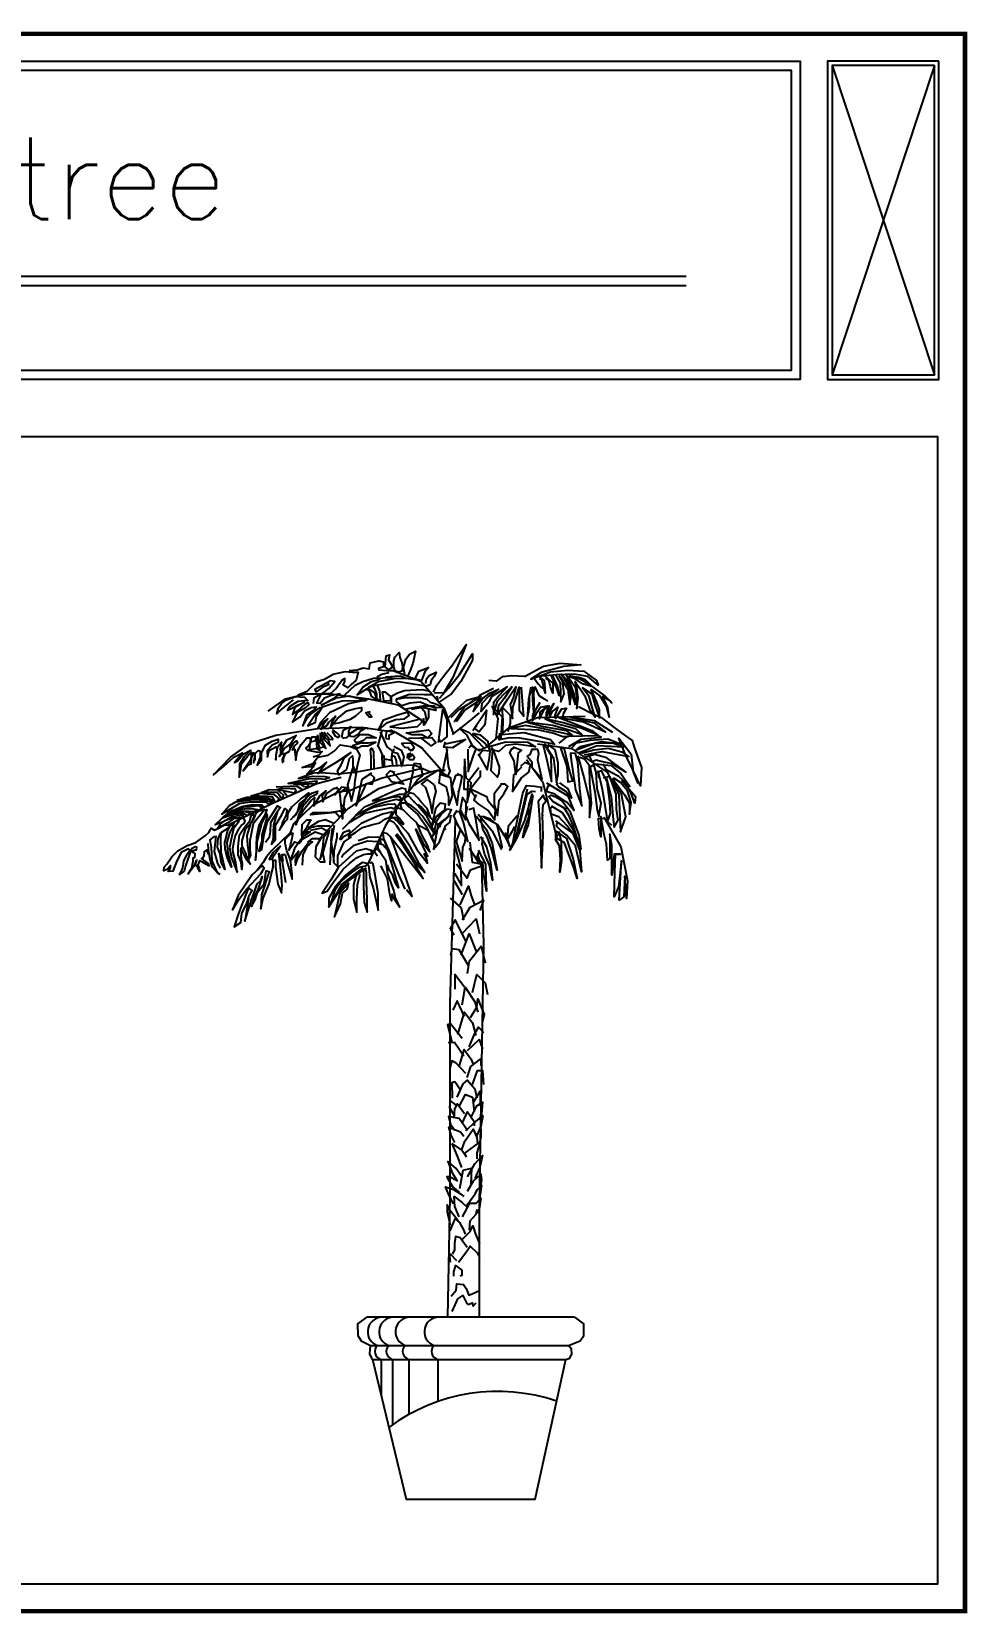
# Model space of a CAD drawing. Header units: millimetres. Extents: x 188815 to 199140, y 2643 to 11370.
# Drawn here: x 193977 to 199140, y 2643 to 11370 of the extents above; entities that cross this region are included whole.
import ezdxf

# ---------------------------------------------------------------- set-up
doc = ezdxf.new("R2010")
doc.units = ezdxf.units.MM
for name, color, linetype in [('01', 125, 'Continuous'), ('3', 3, 'Continuous'), ('4', 4, 'Continuous'), ('7', 7, 'Continuous'), ('BH', 3, 'Continuous'), ('家具１', 1, 'Continuous')]:
    doc.layers.add(name, color=color, linetype=linetype)
doc.styles.add('SIMPLEX', font='SIMPLEX.SHX')

# ---------------------------------------------------------------- blocks, each defined once
blk = doc.blocks.new('A$C45DD2B57')
at = {"color": 3}
for p, q in [((20287, 24422), (19157, 21009)), ((19157, 24422), (20287, 21009))]:
    blk.add_line(p, q, dxfattribs=at)
at = {"layer": '家具１', "color": 4}
for p, q in [((17548, 22096), (2992, 22096)), ((17548, 21990), (2992, 21990))]:
    blk.add_line(p, q, dxfattribs=at)
at = {"layer": '家具１', "color": 3, "const_width": 50}
blk.add_lwpolyline([(25, 7367), (20625, 7367), (20625, 24772), (25, 24772)], close=True, dxfattribs=at)
at = {"layer": '家具１', "color": 2}
for points in [[(1846, 24472), (18804, 24472), (18804, 20959), (1846, 20959)], [(20337, 24472), (19107, 24472), (19107, 20959), (20337, 20959)], [(325, 7667), (20325, 7667), (20325, 20325), (325, 20325)]]:
    blk.add_lwpolyline(points, close=True, dxfattribs=at)
at = {"layer": '家具１', "color": 6}
for points in [[(1946, 24372), (18704, 24372), (18704, 21059), (1946, 21059)], [(20287, 24422), (19157, 24422), (19157, 21009), (20287, 21009)]]:
    blk.add_lwpolyline(points, close=True, dxfattribs=at)
blk = doc.blocks.new('A$C3FB6370E')
at = {"layer": '3'}
for p, q in [((151.9, 112.9), (297.8, 112.9)), ((153.6, 102.6), (296.1, 102.6))]:
    blk.add_line(p, q, dxfattribs=at)
for points in [[(198.4, 593.6), (200.8, 598.8), (206.8, 606.7), (212, 613.1), (222.4, 628.7), (217.6, 616.3), (212.4, 604), (206, 593.2), (198.8, 592.8)], [(136.3, 609.6), (142.3, 610), (146.7, 611.5), (151.1, 610.8), (151.9, 615.1), (158.3, 616.7), (161.5, 615.9), (161.5, 612.3), (157.9, 611.1), (158.3, 610), (163.9, 609.6), (169.5, 609.6)], [(166, 609.5), (162.8, 612.3), (163.6, 620.3), (166, 621.1), (165.2, 617.5), (167.2, 614.3), (168, 611.9), (164.8, 609.9)], [(170.4, 608.3), (169.2, 612.3), (169.2, 616.7), (170, 619.5), (173.2, 622.7), (173.6, 619.1), (175.2, 615.1), (175.6, 612.3), (175.2, 609.1), (172.8, 608.3), (170.4, 609.1)], [(177.2, 606.7), (176.4, 611.9), (178, 617.9), (180.8, 621.5), (185.2, 623.9), (184, 617.9), (183.2, 614.7), (181.2, 609.5), (179.2, 605.1)], [(202.8, 589.2), (209.6, 596.8), (217.6, 606.7), (227.2, 621.9), (227.2, 617.1), (218.4, 601.6), (211.6, 592.4), (202, 586), (201.2, 590.8)], [(98.7, 591.6), (105.5, 594.4), (112.7, 601.6), (118.3, 603.2), (124.7, 606.8), (133.5, 608.8), (138.7, 608.4), (143.1, 608.4), (141.5, 602.4), (137.9, 599.2), (135.5, 596.8), (131.9, 598.8), (133.1, 601.6), (133.1, 603.6), (131.1, 602.4), (126.7, 596.4), (122.3, 592.4), (116.3, 592.4), (121.5, 596.4), (125.9, 601.6), (122.7, 602), (115.9, 598.4), (111.1, 595.6), (111.9, 594), (113.9, 594.8), (118.3, 598), (121.5, 599.2), (120.7, 601.6)], [(156.7, 604.8), (160.3, 606.8), (165.9, 608)], [(163.1, 604.8), (173.9, 605.6), (178.3, 604)], [(184.8, 603.5), (187.6, 609.1), (194.8, 611.9), (192, 608.7), (190.4, 604.3), (189.6, 602.3), (183.6, 603.5)], [(192.8, 599.9), (193.2, 603.5), (195.2, 605.9), (200.4, 608.3), (199.2, 605.5), (196.8, 602.3), (196, 599.1), (192, 597.5)], [(265.4, 605.2), (256, 605.6), (248.8, 604.8), (244.6, 601.8), (239.1, 602.2)], [(265.4, 605.2), (279.4, 612.8), (291.6, 614.9), (306.9, 613.7), (294.2, 612.4), (277.7, 608.2), (270.1, 603.1), (284.4, 608.6), (297.1, 609.9), (309, 609), (318.3, 602.3), (319.6, 598.9), (311.9, 605.2), (301.8, 606.9), (288.7, 606.5), (276, 605.2), (279.8, 602.3), (280.2, 596.4), (280.6, 593), (278.9, 599.7), (278.1, 602.7), (276.4, 603.5)], [(280.2, 605.6), (286.1, 600.2), (286.1, 593), (284.4, 597.6), (283.6, 601.8), (281.1, 604)], [(285.7, 606.1), (289.5, 597.6), (290.8, 591.3), (289.1, 596.4), (287, 601.4), (285.3, 605.6)], [(287.8, 606.9), (291.6, 600.2), (292.1, 586.6), (294.6, 592.5), (293.3, 601.8), (290.8, 605.6)], [(291.6, 604.8), (297.1, 595.5), (298.8, 584.5), (299.7, 590.4), (297.1, 601.8), (292.5, 606.9), (299.3, 595.5), (300.9, 589.6), (302.6, 584.5), (302.2, 591.7), (298.8, 601), (296.3, 606.5), (302.6, 597.6), (303.5, 591.3), (303.9, 581.6), (304.7, 589.2), (303.9, 597.2), (302.6, 601.4), (309.8, 590.9), (313.2, 581.1), (317.4, 575.2), (314.9, 583.3), (312.8, 590.4), (308.1, 596.8), (314.9, 592.5), (317, 584.5), (320.4, 574.8), (320.4, 580.7), (318.3, 587.1), (314.5, 595.5), (320.8, 590.9), (325.5, 583.3), (327.6, 575.2), (326.7, 582.4), (322.9, 590.4), (328, 587.5), (329.7, 585.8), (324.2, 591.3), (315.7, 597.6), (308.1, 599.7), (302.6, 603.5), (298, 604.8), (306, 603.5), (310.2, 601), (314.1, 598.9), (310.2, 602.7), (305.2, 604.4), (298, 605.6)], [(133.1, 591.6), (140.7, 598.8), (146.3, 601.6), (154.3, 604), (168.3, 604.4)], [(192.7, 598), (183.5, 599.6), (172.7, 601.2), (152.7, 598), (142.3, 591.6), (146.3, 597.2), (152.7, 601.6), (157.1, 602.8), (159.1, 603.6)], [(150.3, 596.4), (155.1, 593.2), (156.7, 588), (152.7, 590.8), (151.9, 593.6), (149.1, 596)], [(150.7, 597.2), (157.9, 601.6), (169.5, 603.6), (177.9, 604), (187.1, 602.8)], [(156.7, 599.2), (158.7, 594.4), (159.1, 587.6), (156.7, 588.4), (156.7, 592.4), (155.5, 595.6), (153.9, 598)], [(160.7, 594), (161.5, 587.6), (167.1, 587.2), (167.1, 590.4), (163.1, 593.6), (160.7, 593.6)], [(167.5, 585.2), (167.5, 590.8), (171.9, 593.2), (177.1, 594.8), (190.3, 595.6), (195.5, 594.4), (197.9, 591.6), (191.5, 591.6), (180.7, 592), (171.1, 588.4), (177.9, 589.6), (187.5, 589.6), (193.5, 588.4), (195.9, 586.4), (199.5, 585.2), (205.9, 582.4), (198.7, 582), (188.7, 586.4), (181.1, 585.6), (175.1, 583.6), (171.1, 586.8), (171.1, 588.8)], [(242.5, 596.3), (232.3, 591.2), (227.7, 579.4), (234.4, 588.7), (239.5, 592.9), (246.3, 595.9), (239.1, 590.8), (234, 585.3), (233.2, 579.4), (239.5, 587), (241.6, 590.8), (252.6, 597.6), (246.7, 591.2), (242.5, 585.7), (242.5, 577.3), (245.4, 587), (249.6, 591.7), (256, 597.6), (250.5, 589.1), (246.3, 583.6), (245, 576.5), (253, 588.7), (259, 597.6), (257.3, 590), (254.7, 584.5), (256.4, 574.3), (256.8, 582.4), (259, 589.1), (261.5, 597.2), (261.5, 587.9), (261.5, 580.3), (264.9, 576), (264, 584.1), (263.6, 590.4), (263.2, 597.2)], [(269.9, 597.2), (268.3, 588.3), (267.4, 573.5), (269.1, 582.8), (269.1, 590.8), (271.2, 597.2), (271.2, 587.4), (272.1, 576.5), (272.5, 586.6), (272.1, 593.3), (272.9, 597.6), (275.9, 591.2), (279.7, 588.7), (282.2, 587)], [(272.5, 603.9), (275.4, 599.7), (277.6, 597.2), (280.9, 595)], [(76.7, 579.6), (89.5, 588.8), (104.7, 592.4), (123.1, 592.4), (150.7, 588.8), (172.3, 584.4), (193.1, 570.8)], [(95.1, 588), (86.7, 581.2), (83.1, 577.6), (84.3, 582), (86.7, 585.2), (90.3, 588), (97.1, 590.4), (103.5, 590), (105.9, 587.6), (98.7, 586.8), (92.7, 583.2), (91.1, 580.4), (94.7, 582), (98.3, 584), (103.5, 586.4), (96.3, 582.4), (95.1, 578.8), (94.7, 577.2), (99.9, 580.8), (101.5, 582.8), (105.9, 586), (106.7, 584.4), (104.3, 582), (97.9, 578.4), (94.7, 571.6), (100.3, 575.6), (103.5, 580), (108.3, 582.4), (112.3, 582.8), (110.7, 580.4), (105.1, 576.8), (102.3, 568.8), (105.5, 574.4), (108.3, 577.6), (115.1, 582.4), (115.5, 581.2), (111.9, 577.6), (105.9, 568.8), (111.5, 571.6), (112.3, 576), (116.7, 582.8), (123.9, 585.2), (131.1, 587.2), (143.9, 587.6), (148.7, 587.6), (136.3, 590.8), (126.7, 589.2), (115.9, 584), (126.3, 590), (129.5, 592.4), (123.1, 591.2), (118.3, 589.2), (115.1, 585.2), (112.7, 585.6), (115.9, 592.4), (110.3, 589.2), (109.9, 585.2)], [(149.5, 587.9), (135.9, 585.1), (121.9, 578.4), (115.5, 571.6), (113.1, 566.8), (117.5, 571.6), (120.7, 574), (117.5, 570), (115.5, 566.4), (119.9, 569.2), (121.5, 571.6), (126.3, 576), (123.5, 571.6), (122.7, 568), (127.5, 574), (134.7, 580), (141.1, 581.6), (145.5, 582.4), (145.5, 580), (141.1, 576), (137.1, 573.6), (129.5, 571.2), (124.3, 570)], [(178.2, 581.5), (190.9, 583.6), (198.9, 583.6), (200.2, 580.2), (190, 582.3), (182, 581)], [(193.5, 572.6), (192.2, 578.7), (188.6, 583.2), (194.7, 581.6), (194.7, 575.1), (191.4, 569.4), (191.4, 574.6)], [(209.5, 575.1), (216.3, 581.9), (223, 587.8), (233.2, 590.8), (226, 586.1), (217.1, 580.6), (211.2, 574.7)], [(213.7, 571.8), (220.9, 582.7), (228.9, 588.2), (235.3, 589.5), (227.3, 584.4), (221.8, 580.6), (215.4, 571.8)], [(244.6, 559.5), (245.9, 574.3), (241.6, 583.2), (248.8, 575.6), (248.4, 568), (248, 559.5)], [(249.3, 564.1), (249.7, 573), (248.8, 582.7), (254.7, 576.8), (254.7, 570.5), (253.1, 564.6)], [(276.7, 586.1), (271.2, 576.8), (271.2, 572.6), (274.6, 578.9), (277.2, 582.7), (282.2, 583.6), (276.7, 578.9), (276.3, 573.9), (279.7, 580.6), (283.5, 583.6), (281.4, 578.5), (281.4, 575.1), (283.5, 579.8), (286.9, 585.3), (283.9, 579.4), (283.5, 574.7), (286, 579.4), (289.9, 582.7), (287.7, 576.8), (288.2, 574.3), (292.8, 581.5), (296.2, 581.9), (293.7, 577.7), (293.2, 574.3)], [(305, 583.1), (315.6, 577.8), (321.7, 574.9), (332.3, 566.8), (339.7, 561.5), (344.6, 558.2), (346.2, 552.5), (351.5, 538.2), (350.7, 524.8), (345, 536.6), (339.7, 547.6), (334.8, 559.8), (343.7, 548), (345.4, 535), (348.6, 526.4)], [(151.9, 579.2), (148.7, 578.4), (151.1, 575.6), (153.1, 575.6), (150.3, 578.8)], [(179.6, 578.9), (171.2, 576.4), (161.2, 572.7), (157.8, 565.6), (164.5, 571.4), (170.8, 573.5), (177, 573.9), (180.4, 576.4), (179.1, 579.3)], [(187.5, 573.5), (166.6, 568.1), (175, 567.2), (186.7, 568.5), (190, 571.8), (189.2, 573.9)], [(202.2, 556.6), (205.2, 580.9), (208.1, 573.3), (208.1, 560.8), (203.5, 557), (202.7, 558.7)], [(212.5, 562.5), (218.8, 567.5), (226, 573.4), (232.3, 578.5)], [(227.4, 565.4), (237.4, 580.4), (236.2, 569.6), (232, 564.5), (228.6, 567.1), (230.3, 569.1)], [(330.3, 563.9), (316.8, 572.5), (298.9, 575.3), (316.4, 571.2), (325, 564.3), (308.7, 571.6), (290.7, 574.9), (302.5, 570.4), (314.8, 565.5), (319.3, 561.9), (307.4, 566.8), (294, 571.2), (280.5, 574.1), (288.2, 570.8), (302.9, 566.8), (307.8, 562.3), (298.9, 565.5), (286.2, 569.2), (267.4, 571.6), (279.3, 568.4), (296, 565.5), (300.5, 561.9), (278, 566.8), (266.2, 569.2), (255.2, 566.8), (275.6, 565.9), (287, 563.5), (293.6, 561), (297.6, 561)], [(36.3, 532.5), (49, 545.8), (63.3, 555.9), (82.5, 562), (113.3, 566.9), (145.5, 567.9)], [(36.8, 533), (44.1, 539.3), (51.6, 545.8), (57.8, 549), (55.5, 545.8), (51.9, 541.9), (54.2, 543.2), (58.4, 548.1), (64, 551), (59.1, 546.1), (55.8, 540.6), (55.5, 531.2), (56.2, 534.1), (57.1, 540.9), (61.7, 546.8), (64.6, 549.4), (64, 544.2), (58.4, 535.7), (62, 540.3), (64.3, 540.9), (64.6, 545.2), (66.2, 549), (66.9, 546.8), (65.9, 541.6), (67.2, 544.2), (67.2, 548.4), (69.5, 550.7), (70.8, 550.3), (70.8, 546.1), (68.8, 540), (71.8, 543.9), (71.8, 549), (74.7, 554.6), (79.6, 557.5), (84.1, 559.1), (84.1, 556.5), (79.6, 554.6), (76, 550.3), (76.3, 546.1), (77.6, 550.7), (80.2, 552.3), (82.5, 553.3), (83.5, 552.3), (82.5, 547.1), (82.5, 543.9), (82.8, 548.7), (83.8, 553.6), (86.7, 556.8), (85.7, 551.6), (86.1, 548.4), (87, 552.9), (90.6, 558.5), (97.4, 561.7), (93.5, 555.9), (88.6, 552.3), (84.8, 546.4), (87.7, 549), (88.3, 546.8), (87, 544.2), (87.3, 541.9), (88, 542.6), (88, 544.8), (89.6, 548.4), (92.5, 550.3), (92.9, 552.3), (93.2, 555.5)], [(93.5, 552.6), (95.5, 556.2), (97.7, 557.8), (98.4, 556.2), (95.8, 553.9), (94.5, 551.3), (96.4, 551.6), (96.4, 549.7), (97.1, 543.5), (98.1, 549.7), (101, 555.2), (105.2, 560.1), (107.5, 560.1), (108.1, 557.2), (106.5, 554.2), (104.6, 552.6), (105.9, 550.7), (107.5, 551.6), (107.5, 554.6), (108.1, 558.5), (109.1, 560.7), (112.4, 560.7), (111.1, 557.5), (108.5, 557.2), (108.5, 560.4)], [(113, 561.7), (112.4, 556.2), (112.7, 552), (114.7, 551), (114, 555.5), (113.4, 562.3)], [(115, 563.6), (115, 556.5), (119.2, 552.3), (117.3, 556.8), (116, 560.1), (116.3, 564), (117.9, 558.8), (122.5, 554.2), (121.5, 557.8), (118.6, 560.4), (118.2, 564), (121.8, 559.1), (123.8, 558.8), (124.4, 559.1), (122.8, 561), (120.2, 563.6)], [(123.8, 564.9), (126, 561.4), (128.3, 560.4), (129.3, 561.7), (127.3, 563.6), (124.1, 566.2)], [(131, 560.4), (132, 565.7), (137.7, 568.5), (135.9, 565), (135.9, 561.5), (134.2, 560.1), (132, 559.7), (131.7, 559.3)], [(136.6, 562.9), (141.9, 566.4), (149.3, 567.5), (144.7, 565), (142.9, 562.5), (139.8, 560.8), (137.7, 561.1), (136.6, 562.9)], [(140.1, 558.3), (144.4, 562.5), (150.7, 562.5), (156.3, 560.1), (148.9, 560.1), (146.8, 558), (143.3, 556.6), (141.2, 556.6), (140.1, 558.3)], [(145.5, 567.9), (170.4, 564.3), (189.9, 552.7), (204.3, 536.3)], [(160.5, 565.4), (157.4, 554.5), (162.1, 544.7), (167.8, 543.6), (168.3, 550.4), (164.2, 553.5), (159.5, 564.4)], [(163.3, 559.7), (164.1, 565.2), (167.2, 565.7), (170, 564), (165.5, 561.8), (165.5, 559), (163.3, 559.3)], [(178.8, 563.6), (194.7, 566), (197.1, 563.2), (194.3, 559.9), (189.8, 562.3), (182.5, 562.3), (178, 563.6)], [(180, 559.9), (197.1, 560.3), (200, 556.7), (196.7, 554.2), (189.8, 559.5), (181.7, 559.9)], [(207.3, 555.7), (221.9, 558.7), (212.3, 552.8), (206, 553.2), (207.3, 557)], [(235.9, 552.2), (225.1, 563.5), (217.6, 566.8), (222.6, 562.2), (226.3, 555.5), (230.5, 551.4), (234.3, 551.4), (235.9, 553)], [(226.8, 563.3), (236.1, 556.1), (239.1, 552.7), (238.7, 557.4), (233.2, 562), (227.3, 563.3)], [(248.5, 562.6), (265.2, 563.9), (284.4, 558.9), (287.3, 555.5), (261.8, 559.7), (254.3, 560.1), (246.8, 558.5), (247.2, 563.5)], [(298, 553.7), (307, 559), (321.7, 560.6), (319.3, 561.5), (296.8, 561), (290.7, 556.2)], [(309.5, 547.6), (322.5, 550), (342.1, 546.4), (338, 549.2), (327, 552.1), (316.4, 550.9), (308.2, 548.8), (305.8, 549.2), (318.9, 554.5), (338.4, 553.3), (330.7, 555.8), (317.6, 556.2), (303.3, 550.9), (306.6, 553.7), (322.1, 557.4), (334.8, 555.8), (326.6, 559), (313.5, 558.2), (303.3, 556.2), (299.7, 552.1)], [(137.8, 549.2), (126.3, 541.7), (113.2, 533.7), (119.8, 542.2), (114.3, 537.7), (105.2, 533.2), (110.2, 538.7), (111.7, 541.7), (108.2, 538.7), (101.7, 538.2), (109.7, 541.2), (113.2, 545.7), (120.8, 547.2), (125.3, 550.2), (129.8, 554.8), (137.3, 553.7), (141.8, 551.7), (144.3, 547.2), (142.3, 539.2), (141.3, 533.7), (139.3, 537.7), (139.3, 544.7), (138.8, 546.7), (136.3, 544.7), (134.3, 536.7), (128.8, 532.7), (127.8, 535.7), (130.3, 539.7), (132.8, 545.2), (137.8, 549.2)], [(117.6, 553.1), (114.1, 552.4), (106, 551), (113.4, 549.6), (116.6, 549.9), (113.8, 547.1), (109.9, 545.7)], [(146.5, 556.6), (138.7, 554.1), (142.9, 552.7), (145.8, 554.1), (150, 554.1), (156, 556.9), (150.3, 556.2), (144.7, 556.2)], [(152.6, 537.4), (152.6, 546.2), (152.1, 551.2), (152.8, 552.4), (154.2, 550.3), (154.4, 539), (154.4, 537)], [(161.1, 538.8), (160.7, 545.1), (160.7, 547.2), (161.8, 546.8), (162.2, 543.8), (162.2, 538.8)], [(168.4, 540.1), (167.8, 544.7), (167.8, 547), (169.7, 546.6), (170.9, 543), (171.1, 539.3)], [(169.3, 553.8), (174.6, 551), (176.7, 546), (175, 539), (174.2, 543.9), (172.1, 548.5), (169, 549.2), (169.3, 552), (169.3, 552)], [(174.9, 556.2), (182, 556.4), (184.3, 553.1), (182.8, 550.8), (180.5, 551.4), (179.9, 552.6), (177.6, 553), (176.1, 554.3), (174.9, 556.2)], [(179.3, 545.1), (179.5, 548), (181.2, 548.7), (180.7, 546.8), (179.7, 545.1), (181.4, 546.4), (182.8, 548), (184.5, 545.9), (183.5, 543.9), (181.2, 543.9), (180.1, 544.9)], [(208.4, 551.5), (204.6, 532.8), (208.9, 531.5), (210.7, 535.6), (209.4, 539.1), (208.2, 552.5)], [(223.6, 551.6), (224, 535.2), (227.8, 547), (229.9, 552), (226.1, 554.5), (224.4, 552.4)], [(231.2, 548.2), (237.9, 536.5), (239.5, 545.3), (240, 550.3), (234.5, 550.7), (231.6, 546.5)], [(238.5, 553.5), (251.4, 557.2), (267.7, 556.8), (273.5, 553.5), (258.9, 555.5), (251.4, 554.3), (246.4, 550.1), (239.3, 551.8), (239.3, 556)], [(241.9, 551.5), (240.6, 536.1), (245.4, 531.2), (246.7, 534), (247, 538.6), (242.7, 550.5), (241.1, 553)], [(257, 553.4), (263.1, 551), (260.7, 548.9), (259, 533.1), (257.8, 543.2), (254.5, 548.9), (255.8, 551.8), (257.8, 553)], [(269.4, 547.6), (271, 551.8), (274.8, 551.8), (275.6, 548.5), (274.8, 543.9), (278.1, 529.7), (271, 538), (271, 541.8), (267.3, 546.4), (269.8, 548)], [(278.8, 555.3), (281.3, 545.9), (285.3, 528), (285.3, 536.1), (284.9, 547.1), (280, 555.3), (286.6, 545.1), (289, 527.2), (290.2, 533.3), (290.2, 541.4), (287.8, 551.2), (283.3, 554.9), (281.7, 551.6)], [(291.5, 553.3), (296.4, 539), (297.2, 527.6), (300.8, 528.4), (298.8, 535.3), (294.7, 551.6), (292.3, 553.3)], [(299.2, 547.1), (302.9, 521.9), (307.4, 510.1), (306.1, 522.7), (305.3, 532.5), (304.5, 542.3), (302.9, 548.4), (299.2, 548.8), (299.6, 543.5)], [(309.8, 545.9), (316.8, 548), (324.9, 545.9), (340, 534.9), (329.8, 541), (321.7, 542.7), (318, 543.5), (315.1, 542.3), (313.5, 546.3)], [(138.7, 537.4), (135.1, 525.5), (138.2, 513.5), (140.3, 522.9), (140.8, 528.6), (141.8, 534.3), (139.3, 539.5)], [(139.4, 534.6), (166.3, 539.5), (184.2, 540.3), (196.1, 535.1), (201.7, 536.3), (206.9, 536.3)], [(143.9, 524.3), (159.9, 530.4), (190.1, 537.7)], [(167.4, 535.7), (176.7, 526), (167.4, 527.7), (163.7, 532.7), (166.6, 535.7), (170, 534.8)], [(177.7, 518.5), (184.2, 525.2), (201.7, 536.3)], [(183.8, 537.3), (180, 520.2), (186.3, 529), (190.5, 532.3), (188.8, 540.7), (184.2, 541.1), (182.9, 536.9)], [(202.1, 535.9), (210.9, 530.5), (212.1, 517.6), (209.6, 510.5), (209.6, 516.3), (208, 523.8), (202.5, 526.8), (203.4, 533), (203.8, 536.4)], [(221.1, 544.7), (220.6, 522.4), (225.7, 522.4), (226.2, 526.9), (222.4, 530.7), (221.4, 543.9)], [(231.7, 538), (223.6, 527.5), (223.2, 512.4), (225.6, 522.6), (229.3, 527.5), (233, 531.9), (233, 536)], [(263.1, 538.4), (257.3, 532.6), (256.4, 520.5), (263.1, 530.5), (268.5, 534.7), (269.8, 540.1), (265.6, 541.8), (262.3, 538.9)], [(304.5, 546.7), (309.4, 529.2), (313.1, 514.1), (313.1, 501.5), (314.7, 511.7), (313.5, 526.8), (313.1, 539.4), (309.4, 544.3), (306.1, 545.5)], [(313.5, 539.4), (317.2, 520.2), (318.8, 506.8), (320, 502.3), (321.7, 512.1), (318.8, 522.7), (318, 534.9), (316.3, 540.2), (313.9, 538.6)], [(317.2, 541), (329, 539.8), (336.3, 533.7), (342.9, 524.3), (334.7, 531.7), (329, 534.5), (325.7, 536.6), (323.3, 541)], [(319.2, 536.1), (322.5, 522.3), (326.5, 498.2), (328.6, 504.4), (328.2, 512.9), (326.1, 528), (322.1, 535.7), (319.2, 534.9), (320, 530.4)], [(143.9, 524.3), (137.3, 521.4), (128.3, 520.1), (109.3, 510.3), (95.3, 496.7), (92.9, 490.1), (79.3, 477), (75.6, 472.4), (73.1, 468.3), (68.6, 462.6)], [(101.8, 522.1), (97.5, 524.6), (82.7, 523.7)], [(139.4, 534.6), (128.8, 533.4), (119.1, 534), (110.9, 534.3), (99, 530.2), (110, 531.8), (118.5, 531.5), (121.9, 530.9), (118.8, 529.3), (113.8, 529.9), (105.9, 529.6), (91.5, 526.5), (100, 527.1), (106.9, 527.7), (112.5, 528.4), (111.6, 526.2), (105.9, 525.9), (100.6, 525.9), (95.3, 526.2), (100.9, 525.6), (102.5, 524.6), (105.3, 524), (106.9, 525.2)], [(126.9, 523.9), (128.8, 522.1), (125.7, 518), (131, 524), (134.4, 523.4), (134.1, 520.9), (135.7, 520.9)], [(152.8, 534), (145.6, 529.4), (141.5, 510.1), (149, 526.4), (153.2, 526), (154.9, 530.6), (151.9, 533.6)], [(145.8, 514.9), (158.3, 522.8), (196.1, 535.1)], [(199.2, 525.5), (193.8, 529.3), (189.6, 526.3), (192.5, 523.4), (195.8, 513.8), (197.5, 504.6), (198.8, 515.1), (200.4, 520.5), (199.2, 525.1)], [(218.7, 532.8), (214.6, 532.3), (211.8, 524.6), (215.9, 510.4), (217.1, 520.6), (218.3, 525.4), (219.5, 531.5), (215.9, 533.6)], [(248.1, 525.5), (243, 518.8), (243, 510.9), (245.6, 503), (246.8, 514.2), (250.1, 518.8), (253.1, 524.3), (251, 525.9), (247.6, 525.9)], [(267.3, 522.2), (262.4, 501.8), (259.5, 489.1), (256.7, 482.2), (258.3, 490.4), (261.6, 507.5), (264, 519.3), (266.9, 525), (273, 524.6), (277.5, 523.8), (277.5, 520.5)], [(281.6, 527), (297.1, 517.3), (301.6, 506.7), (296.7, 512.4), (287.7, 518.5), (281.6, 520.5), (282.8, 524.6), (284.8, 525.8)], [(291, 527), (297.1, 522.6), (299.9, 515.6), (295.5, 520.9), (290.6, 523.8), (288.9, 525.8), (290.2, 527)], [(325.7, 530.4), (329, 516.6), (330.6, 499.9), (331.4, 494.2), (334.3, 499.5), (333.1, 507.6), (332.7, 518.6), (328.2, 531.7), (323.3, 530.4)], [(329.8, 529.6), (334.7, 518.2), (335.9, 490.9), (340, 501.9), (338.4, 509.6), (336.8, 518.6), (329.4, 529.2)], [(329.8, 530.4), (339.2, 517.8), (342.5, 512.1), (342.5, 503.9), (343.7, 512.5), (341.2, 521.1), (335.9, 527.2), (331, 530.4), (330.2, 527.6)], [(336.8, 528.8), (347, 517), (346.5, 512.1), (343.7, 519), (340.4, 526)], [(77.7, 510.8), (75.2, 512.7), (63.3, 512.7), (55.5, 511.5), (42.6, 504), (48.3, 510.2), (53, 513), (66.1, 514.6), (74.9, 514.3), (79, 512.7), (77.7, 510.8)], [(80.5, 512.7), (77.7, 514.6), (65.8, 515.2), (53.9, 514.3), (61.1, 516.5), (68.6, 516.5), (75.2, 516.5), (79.3, 514.6), (79.9, 513.7), (81.5, 513.7), (80.2, 516.5), (76.5, 516.8), (64.2, 517.4), (70.8, 519.3), (80.9, 518.4), (84.6, 515.5), (83.7, 513.3)], [(86.5, 515.5), (85.2, 517.7), (83.4, 519.9), (71.8, 519.9), (77.4, 522.1), (83.7, 521.8), (87.7, 518), (87.4, 514.9)], [(83.6, 506.1), (80.8, 496.1), (80.5, 490.2), (80.5, 486.1), (79.3, 481.7), (82.1, 485.2), (82.1, 488.9), (82.1, 495.8), (86.8, 503.3), (89, 508), (90.5, 506.8), (89.9, 503.3), (87.4, 498), (86.5, 495.2), (84.9, 492), (88.7, 498), (90.9, 500.2), (91.5, 504.9), (94.3, 509.3), (100.6, 514.9), (106.8, 519.6), (104, 514.9), (99.9, 511.8), (98.1, 505.2), (93.4, 499.9), (97.1, 503.3), (101.5, 511.1), (105.3, 516.1), (109, 519.3), (113.1, 520.8), (112.5, 518.6), (108.1, 516.5), (102.4, 509.6), (99.3, 503.6), (97.1, 496.1), (99.6, 501.4), (103.1, 507.4), (108.1, 513.6), (110.9, 516.1), (110.3, 511.4), (110.3, 509.9), (112.2, 512.7), (114.7, 517.4), (119.4, 521.1), (116.5, 517.1), (116.9, 513), (118.4, 516.1), (120, 519), (125.6, 523), (127.5, 523)], [(96.2, 519.3), (83.4, 522.1), (86.8, 523), (93.1, 522.7), (96.5, 522.7), (97.1, 520.9), (95.6, 519)], [(90.6, 517.4), (88.1, 520.5)], [(129.3, 519.3), (131.4, 500.5), (133.1, 516), (135.6, 520.6), (132.7, 522.3), (129.3, 519.3), (129.7, 516.4)], [(173.7, 513.9), (170.9, 514.6), (163, 512.7), (155.2, 510.2), (141.1, 503), (147.7, 509.2), (159.3, 514.3), (167.4, 516.4), (173.4, 516.8), (175, 513.9), (170.9, 514.6)], [(178.4, 520.2), (178.1, 522.4), (175, 523), (169.9, 521.1), (153.6, 513.6), (163.4, 515.5), (173.4, 518.6), (177.2, 518.6), (178.4, 520.2)], [(175.4, 507.4), (174.1, 511.1), (175.1, 512.3), (177.2, 512.3), (179.7, 509.8), (186.8, 503.6), (192.7, 495.3), (200.2, 479.5)], [(198.9, 489.7), (194.9, 495.6), (190.2, 502.4), (185.6, 507.4), (182.2, 510.1), (179.1, 511.7), (177.2, 513.9), (177.2, 516.3), (180, 517.3), (183.4, 513.6), (187.5, 509.5), (192.7, 503.3), (196.8, 495.9), (198.9, 489.7)], [(203.9, 494.4), (196.4, 500.9), (193.7, 508), (189.3, 512.6), (186.8, 516), (184, 518.8), (180.9, 519.7), (179.1, 517.6), (180, 517.3)], [(200.7, 502.2), (206.8, 507.1), (207.3, 511.2), (203.2, 512), (199.9, 507.9), (196.6, 493.7), (200.7, 502.2), (203.6, 503.9)], [(219.5, 515.2), (217.9, 507), (222, 499.7), (222.4, 507.8), (222.4, 511.9), (219.5, 516.4)], [(229.7, 518.4), (228, 514.2), (231.4, 511.3), (238.9, 506.3), (243.5, 499.6), (243.9, 507.1), (238.5, 513.4), (238, 516.3), (225.1, 522.6), (229.3, 516.3)], [(271.4, 517.7), (268.1, 496.1), (264, 486.7), (265.3, 492.8), (268.5, 501.8), (268.5, 510.3), (271, 518.5), (265.3, 499.3), (259.5, 485.9), (254.6, 477.3), (260.8, 491.2), (265.3, 510.3), (267.3, 518.5), (271, 520.9), (273.4, 520.5)], [(279.6, 518.2), (275.5, 513.3), (276.3, 500.3), (277.9, 464.4), (279.1, 487.6), (278.7, 503.5), (279.1, 510.9), (280.4, 512.5), (281.2, 513.7), (278.7, 517.8)], [(296.3, 507.2), (286.1, 513.3), (283.2, 516.6), (284.9, 517.8), (288.5, 516.6), (293, 513.7), (298.7, 506), (305.3, 488.4), (306.9, 478.2), (300.8, 496.2), (297.9, 503.1), (294.2, 508.8)], [(57, 500.8), (51.4, 500.5), (47, 497.4), (39.2, 493), (41.7, 496.7), (46.1, 499.6), (51.4, 501.1), (58.3, 501.1), (58.3, 503), (50.8, 502.1), (43.2, 498), (37.9, 496.1), (43.2, 501.1), (51.4, 503.9), (58.6, 504.3), (62, 503)], [(64.9, 503.9), (60.2, 505.5), (51.1, 504.3), (43.6, 501.8), (47.9, 504.9), (54.8, 506.4), (62.7, 506.1), (65.8, 505.8), (65.5, 503.9)], [(68.3, 506.4), (66.1, 507.7), (61.4, 507.7), (54.8, 507.1), (46.7, 505.5), (54.8, 507.1), (62.7, 508.3), (69.2, 507.4)], [(52.6, 487.4), (55.1, 493), (57, 495.5), (59.2, 497.1), (59.8, 498.9), (58.6, 501.1), (55.8, 501.1), (54.8, 497.7), (51.4, 493), (49.5, 485.5), (48.3, 479.2), (49.8, 471.7), (53.9, 461.1), (53, 468.3), (51.1, 475.8), (50.8, 478.6), (51.7, 483.9), (52.6, 487.4)], [(72.4, 508.6), (69.9, 509.9), (58.9, 509), (50.1, 506.4), (57.3, 509.6), (65.2, 511.1), (72.1, 510.8), (73.6, 509), (73.3, 507.7)], [(63.3, 498.9), (64.2, 502.7), (65.5, 503.9), (66.4, 502.7), (64.5, 497.7), (59.8, 492.7), (57.3, 484.5), (57.3, 480.5), (60.2, 475.2), (60.8, 472.6), (63.6, 467), (61.1, 470.1), (59.2, 473.9), (57.3, 477.3), (57, 479.2), (56.4, 477.3), (57, 471.1), (57.7, 467.6), (57.3, 463.3), (57, 468.6), (54.8, 473.9), (54.8, 480.2), (55.8, 488.6), (59.2, 493.9), (62, 497.4), (63.3, 498.9)], [(74.3, 507.4), (65.8, 496.7), (63.3, 484.5), (63.3, 478), (63.9, 473.6), (61.7, 469.5), (62.7, 473.9), (61.7, 481.1), (61.4, 488.3), (64.2, 497.7), (66.4, 500.8), (68, 504.6), (70.2, 506.4), (73, 507.1), (73, 505.8)], [(74.6, 507.1), (75.8, 507.4), (74.2, 502.7), (69.9, 495.5), (68.3, 487), (68, 481.1), (68, 477.3), (67.4, 470.1), (67.7, 472.6), (68.6, 478.9), (68.6, 483.3), (70.8, 492.4), (72.1, 497.1), (75.5, 504.2), (76.1, 502.4), (74.9, 498), (72.1, 488.6), (72.1, 484.2), (69.9, 476.7), (72.1, 478), (73, 484.2), (73.9, 488.9), (76.4, 498.6), (81.1, 506.1), (83.6, 509.9), (85.8, 508.9), (83.3, 505.5), (78.6, 497.4), (78.3, 491.1), (77.4, 486.7), (74.9, 483)], [(129.3, 501.8), (126.3, 505.2), (107.8, 503.3), (110, 505.2), (121.7, 505.2), (129.3, 506.3), (131.9, 504.4), (128.9, 501.4)], [(134.2, 506), (131.5, 510.9)], [(131.6, 493.2), (141.5, 503.1), (154, 509), (164.8, 511.2), (169.4, 511.4), (170.5, 510.8), (170.5, 508.6), (168.9, 507.9), (166.9, 508.6), (157.1, 506.6), (147.6, 504.4), (136, 497.4), (131.6, 493.2), (131.6, 493.2)], [(168.3, 505.5), (161, 503.8), (145.2, 497), (136.7, 489.5), (135.8, 487.3), (141, 490.4), (146.1, 494.1), (152.7, 496.1), (159, 497.6), (163.2, 500.5), (166.3, 501.6), (167.6, 504.2), (167.8, 505.3)], [(166.1, 500.6), (168.6, 501.5), (172, 498.4), (179.4, 489.8), (186.2, 478), (194, 467.8), (193.3, 471.5), (191.5, 474.6), (194.3, 473), (193, 475.5), (188.7, 484.8), (185.3, 492.9), (190.9, 482.6), (195.8, 476.1), (194, 481.1), (189.9, 488.8), (186.2, 497.5), (181.6, 501.8), (176.3, 506.8), (172.6, 508.3), (170.7, 507.4), (170.7, 503.7), (173.5, 500.9), (176, 497.5), (176, 496.3), (172.9, 499), (171.6, 501.2), (169.5, 501.5)], [(203.9, 494.4), (196.4, 500.9), (192.1, 506.1), (189, 509.5), (187.1, 511.1)], [(208.9, 501.8), (211.7, 507.1), (208.1, 507.5), (204.8, 504.7), (200.7, 498.6), (197.9, 488), (204, 496.9), (208.9, 501.8)], [(210.1, 503), (201.9, 496.5), (198.3, 478.2), (202.8, 483.5), (207.3, 495.3), (210.5, 497.7), (211.3, 503.5)], [(215.5, 506.6), (213, 502.6), (215.9, 496.5), (223.6, 483.8), (220.7, 496.9), (219.1, 502.2), (217.5, 505.8), (214.6, 505.4)], [(223.2, 509.5), (222, 503), (224.4, 496.9), (232.1, 484.7), (229.7, 498.9), (228.9, 503.8), (228.1, 508.3), (224.4, 507)], [(229.7, 502.6), (237.5, 492.4), (241.5, 482.2), (245.2, 462.7), (241.1, 478.5), (237.9, 487.1), (234.6, 492.8), (233.4, 499.3), (233.4, 502.6)], [(231.3, 503.8), (241.5, 491.6), (248.1, 478.1), (248.9, 479.8), (245.2, 495.7), (240.3, 500.2), (234.6, 502.2), (245.2, 496.5), (250.9, 487.5), (254.6, 480.2), (251.3, 490.4)], [(259.9, 502.6), (253.4, 494.9), (252.6, 485.1), (256.2, 491.2), (258.3, 494.9)], [(284.9, 510), (293, 505.2), (300.4, 493.7), (304.4, 484.8), (296.7, 495.4), (290.6, 501.9), (284.9, 503.9), (284.5, 508), (286.1, 509.6)], [(323.6, 501.8), (336.3, 479.8), (341.2, 454.9), (340.3, 441.9), (339.1, 458.2), (338.3, 443.1), (335, 440.6), (336.7, 469.6), (334.6, 450.4), (331.4, 443.1), (331.8, 461), (332.2, 474.5), (335.9, 474.5), (331.4, 474.5), (329.7, 459), (329.7, 474.1), (329.7, 481), (328.1, 489.1), (328.1, 471.6), (326.5, 470), (325.7, 481.8), (324, 488.7), (321.6, 502.2), (321.6, 487.1), (320.3, 493.2), (319.9, 501), (324, 500.6), (329.3, 495.7)], [(23.8, 469.8), (22.2, 465.5), (17.9, 460.1), (20.7, 464.2), (21.6, 469.2), (21.6, 471.7), (22.9, 472), (23.2, 474.8), (21.3, 475.8), (21.3, 477), (23.2, 477.7), (24.1, 477.7), (24.4, 479.5), (23.2, 479.8), (20.4, 478.3), (18.5, 473), (16, 465.8), (15, 462), (11.6, 459.5), (12.8, 461.4), (14.1, 464.5), (14.7, 469.2), (17.2, 474.5), (19.1, 477.3), (18.2, 478.3), (12.8, 475.8), (9.7, 469.5), (6.6, 462), (3.1, 461.7), (5, 464.5), (5, 466.1), (2.2, 463.3), (0, 462.3), (0.3, 464.8), (2.2, 467), (6, 472.6), (10.3, 477), (17.2, 480.8), (23.5, 483), (30.4, 488), (33.2, 490.5), (34.2, 492.1), (34.8, 493.6), (37.3, 492.1), (39.2, 493), (44.8, 496.1), (48.9, 495.5), (52.3, 497.7)], [(47.3, 493.6), (42, 490.2), (41.7, 485.8), (42, 476.1), (44.8, 463.3), (42.3, 468.6), (41.4, 474.8), (39.5, 479.5), (39.8, 483.3), (40.1, 486.1), (42, 490.2)], [(51.7, 496.4), (48.3, 490.2), (46.4, 483), (47, 475.2), (49.8, 464.8), (46.7, 472), (45.1, 478.3), (44.8, 483), (46.1, 488.3), (47, 492.4), (48.6, 494.9), (49.8, 495.8), (51, 495.2)], [(87.9, 469.2), (87.1, 474.1), (89.2, 474.1), (90.8, 468.3), (94.5, 456), (94.5, 459.7), (93.3, 470.4), (90.4, 477), (89.2, 482.3), (89.2, 485.6), (92, 488.1), (94.9, 490.1)], [(94.9, 490.1), (94.1, 486), (93.3, 481.9), (92, 477.4), (96.2, 483.5), (97.8, 483.1), (99.5, 482.3), (100.7, 483.5), (101.9, 486), (101.5, 489.7), (101.9, 496.3), (105.2, 499.6), (108.1, 499.6), (106.5, 497.1), (104.8, 493.4), (101.5, 488.9), (105.2, 490.9), (107.7, 490.9), (103.6, 488.1), (100.3, 484.4), (96.2, 478.6), (92.9, 469.2), (99, 476.6), (96.6, 470), (97, 466.3), (98.6, 471.6), (101.9, 477), (107.3, 484), (109.3, 483.5), (105.2, 479.8), (102.3, 474.1), (101.9, 466.3)], [(118, 488.5), (111.4, 490.6), (101.1, 484.8)], [(122.5, 495.1), (113.1, 495.1), (107.7, 493.9), (102.4, 489.8)], [(124.6, 497.2), (118.8, 499.6), (113.9, 498.4), (106.1, 493.5)], [(120.1, 491.4), (115.9, 493.5), (107.7, 491.8)], [(120.9, 491.4), (117.6, 486.4), (116.7, 479), (115.1, 470.8), (117.2, 475.7), (119.2, 482.7), (122.1, 492.6)], [(125.4, 495.5), (122.9, 482), (122.1, 466.7)], [(123.8, 493.5), (122.9, 484.8), (125, 469.2)], [(137.8, 487.3), (132.4, 483.6), (127.9, 473.3), (127.9, 465.5), (125, 468), (125.4, 477), (127.5, 486.9), (127.5, 490.2)], [(136.9, 492.2), (131.6, 490.2), (129.5, 485.6), (130.8, 485.6), (132.8, 487.7), (136.9, 489.8), (136.9, 492.2)], [(177.6, 448.8), (172.9, 459.4), (167, 474.2), (164.2, 480.4), (161.8, 486), (161.4, 489.4), (161.8, 490.3), (164.2, 489.7), (166.7, 487.2), (168.9, 481), (177.6, 457.8), (182.5, 443.3), (178.5, 448.2)], [(167, 486.9), (190.9, 456.6), (184.1, 468), (176.6, 480.1), (170.7, 488.1), (171.7, 489.1), (173.5, 487.2), (186.9, 465.9), (192.1, 460.9), (188.1, 467.1), (181.6, 479.5), (175.7, 488.5), (171.4, 495.3), (169.2, 497.7), (166.7, 499), (164.5, 498.7)], [(200.2, 479.5), (197.7, 486.3), (194.6, 491.9), (187.8, 495.3)], [(218.3, 492.8), (215, 483.8), (219.5, 469.2), (219.9, 479.4), (221.6, 483.4), (222, 487.1), (218.7, 491.2), (217.1, 490.8)], [(287.3, 492.1), (296.3, 486), (301.2, 470.9), (304, 456.6), (301.6, 464.4), (294.7, 482.7), (291.4, 484.8), (288.5, 486.4), (288.5, 490.5), (290.2, 490.9)], [(288.1, 499), (300.8, 489.7), (306.1, 477), (307.3, 461.5), (302.8, 480.7), (296.3, 488.4), (292.2, 491.7), (288.9, 495), (289.4, 497.4)], [(290.6, 491.3), (292.2, 483.5), (292.6, 469.7), (291.4, 461.1), (291.8, 470.9), (291, 480.7), (288.1, 485.2), (289.8, 488.4), (291, 490.5)], [(33.2, 474.2), (31.6, 477.7), (29.8, 476.1), (29.5, 473.3), (28.2, 471.1)], [(41.4, 459.5), (39.5, 460.8), (35.7, 465.1), (33.8, 471.7), (32.9, 478), (32.6, 482.4)], [(37.3, 487.7), (33.8, 484.9), (34.8, 479.5), (35.4, 469.5), (37.3, 465.1), (39.5, 460.8)], [(38.2, 488), (37, 476.4), (39.5, 467.6), (41.4, 464.2)], [(85.9, 480.7), (80.5, 475.7), (77.6, 470.8), (79.7, 470.8), (81.3, 473.7), (85.9, 480.7)], [(114.7, 485.7), (108.9, 485.7), (105.7, 483.2)], [(116.3, 487.2), (111.8, 479.8), (111.4, 472.4), (115.1, 468.7), (118.4, 468.7), (117.2, 474.5), (115.9, 476.1)], [(153.9, 476.7), (148.6, 478.5), (141.5, 476.7), (128.5, 464.9), (122.9, 455.3), (116.4, 445.7), (120.1, 447.3), (124.5, 453.5), (131.9, 463.4), (136.6, 467.7), (141.8, 471.7), (146.8, 474.2), (150.2, 474.8), (152.7, 474.8), (152.7, 477.3)], [(157, 483.6), (149.9, 483.9), (139.4, 480.5), (131.6, 474), (130.7, 472.1)], [(158.6, 486.7), (150.8, 487), (143.1, 484.2)], [(157.1, 473), (155.6, 475.1), (155.2, 477), (156.5, 478.6), (159.3, 475.8), (163, 470.2), (164.5, 460), (169.2, 447.3), (170.1, 442.3), (173.5, 435.5), (168.9, 442), (168, 445.1), (167.6, 441.4), (167.6, 440.2), (166.4, 445.1), (164.5, 456.3), (161.4, 462.8), (159.6, 465.9)], [(159.6, 475.5), (158, 478.2), (157.4, 481), (158.3, 482.3), (161.1, 481.6), (164.5, 477.6), (172.6, 449.8), (170.4, 453.2), (168.6, 458.7), (166.1, 462.5), (164.5, 466.5)], [(160.2, 481.6), (159.3, 483.8), (159.3, 485.4), (160.8, 485.4), (162.1, 484.7), (163.9, 479.5)], [(213.9, 460.6), (219.1, 451.5), (218.8, 463.5), (214.3, 480.5)], [(224.7, 478.8), (232.2, 467.4), (227, 468.4), (225.3, 483.4)], [(231.3, 477.3), (236.6, 467.1), (237, 456.9), (237.5, 447.2), (235.4, 459.4), (234.6, 468), (230.1, 471.2), (232.2, 476.9)], [(233, 487.5), (237.5, 479.8), (240.3, 468), (241.9, 455.3), (239.5, 466.3), (236.2, 474.1), (234.2, 481.8), (234.6, 486.7)], [(27.3, 471.4), (32.9, 467.3), (33.2, 465.8), (28.5, 468.6), (26.3, 469.5), (25.1, 466.7), (26, 463.6), (26.6, 461.7), (25.1, 464.5), (23.2, 467), (24.1, 468.9), (24.4, 470.5)], [(72.3, 465.9), (64.9, 459.3), (54.6, 444.1), (50.5, 433.4), (54.6, 440.4), (61.2, 449), (71.5, 460.1), (73.9, 464.2), (72.3, 465.9)], [(62.4, 442), (60.8, 432.6), (59.5, 425.2), (62.4, 433.8), (64.5, 440.8), (67.3, 448.2), (68.6, 452.7), (71.5, 455.2), (72.3, 458.1), (69.4, 449), (66.9, 444.1), (64.5, 435.9), (67.3, 440.8), (69, 446.5), (71.9, 450.2), (73.9, 452.7), (75.2, 462.2), (77.6, 461.8), (71.9, 444.5), (71.5, 434.2), (73.1, 442), (77.6, 452.7), (78.9, 459.3), (80.5, 465), (80.5, 470), (82.2, 470), (82.2, 465), (83.8, 452.3), (86.7, 446.1), (87.1, 451.5), (86.7, 457.2), (85.9, 465), (84.6, 474.9), (87.1, 468.7), (89.6, 453.5)], [(149.6, 467.7), (146.2, 468.3), (141.2, 465.2), (133.5, 458.7), (126.3, 451), (121.4, 442), (121.4, 435.5), (123.5, 440.2), (126.3, 448.8), (130, 454.1), (138.4, 460.9), (144, 464.9), (148.6, 465.9), (149.3, 466.8)], [(150.6, 466.3), (151.6, 457.3), (154.1, 449.8), (157.6, 433.3), (157.6, 445.8), (155.1, 461.8), (154.1, 466.8), (153.1, 468.3), (151.6, 467.8)], [(215.2, 467.4), (223.1, 456.7), (225.7, 462.9), (233.8, 465.8), (230.9, 473.9)], [(146.5, 464.3), (131, 452.3), (121.5, 435.8), (130, 448.8), (134, 453.3), (141.5, 458.8), (149.1, 464.3)], [(141.5, 459.3), (139.5, 451.8), (139.5, 441.3), (142, 431.8), (142, 441.3), (142.5, 451.8), (144, 457.8), (144.5, 459.8)], [(147, 463.8), (147, 450.8), (147.5, 438.8), (149.6, 431.8), (149.6, 441.3), (149.1, 453.8), (149.1, 460.8), (148.6, 463.3)], [(213.6, 454.8), (219.6, 444.8)], [(62.4, 449.8), (57.1, 436.7), (55, 430.9), (51.7, 421.1), (56.6, 424.3), (57.5, 430.9), (61.2, 438.3), (62.8, 443.7), (64.9, 447.8), (62.4, 449.8)], [(136, 453.3), (129.5, 445.8), (125.5, 428.3), (130, 437.8), (131.5, 445.8), (135, 448.8), (136, 453.3)], [(210.7, 442.2), (218.8, 435), (220.5, 426.2)], [(217.9, 437.2), (224.2, 450.8), (226.2, 443.8), (228.9, 436.8)], [(219.8, 426.2), (225.3, 435.4), (235.1, 440.6), (232.5, 433.1)], [(222.1, 410.6), (214.3, 426.2), (210.7, 419.7), (213.3, 414.8)], [(219.5, 416.2), (229.9, 426.9), (232.2, 415.8)], [(218.8, 400.5), (224.7, 415.8), (229.9, 402.8)], [(224.4, 392.1), (217.2, 404.1), (212, 404.8), (211, 399.9)], [(223.4, 386.7), (224.9, 395.9), (233.4, 406.7), (236.5, 394.4)], [(221.1, 376.6), (214.1, 385.9), (214.1, 375.1)], [(227.2, 372.8), (230.3, 385.9), (236.5, 379.7), (238.1, 371.2)], [(219.5, 363.5), (221.8, 376.6), (228.8, 365.8), (231.1, 358.1)], [(221.1, 355), (215.7, 366.6), (212.6, 359.7)], [(225.7, 354.3), (230.3, 362), (231.1, 368.1), (235.7, 356.6), (234.2, 350.4)], [(219.5, 338.8), (211, 349.6), (208.7, 348.9), (211.8, 336.5)], [(216.4, 341.9), (221.1, 358.1), (227.2, 350.4), (229.6, 341.1)], [(223.5, 330), (231.9, 338), (234.4, 331.2)], [(224.7, 332.8), (228.7, 342.5), (231.5, 347.3), (235.2, 343.3)], [(220.6, 325.9), (213.8, 336), (209.3, 335.6)], [(217.4, 317.9), (221, 330.8), (225.9, 323.9), (227.9, 319.5)], [(222.3, 313), (215, 320.7), (211.8, 322.3), (210.6, 317.5)], [(223.1, 310.2), (225.9, 318.3), (233.2, 323.9), (233.2, 319.1)], [(227.1, 305), (230.7, 315.4), (234.4, 315.4), (235.2, 305)], [(218.6, 300.5), (214.2, 307), (211.8, 306.2), (212.2, 294.9)], [(215.8, 295.7), (220.2, 305.4), (223.5, 308.2), (228.7, 301.7), (230.3, 295.3)], [(215.8, 289.2), (210.6, 293.2), (210.2, 288), (213.8, 281.9)], [(217.4, 288.8), (221.9, 297.7), (227.1, 295.6), (228.3, 285.2)], [(226.3, 281.5), (230.4, 289.2), (234.4, 292), (233.6, 283.1), (232, 279.1)], [(227.9, 292), (232.8, 300.1), (232.8, 294), (232.8, 289.2)], [(223.5, 271.1), (217.4, 279.9), (209.4, 281.5), (211, 275.9), (214.2, 271.5)], [(221.1, 283.5), (215.8, 290.8), (213.8, 287.2), (213.4, 280.3)], [(219.5, 276.3), (223.5, 284.8), (228.3, 277.9), (228.3, 274.7)], [(222.3, 271.1), (229.6, 277.9), (234.8, 281.9), (233.2, 274.3), (230.4, 267.4)], [(214.2, 262.4), (211.4, 267.7), (209.8, 273.7), (218.3, 270.1), (220.7, 266.9)], [(219.1, 256.4), (221.5, 263.2), (227.5, 272.1), (230.4, 266.1), (230.8, 261.2)], [(229.6, 267.7), (233.2, 272.1), (233.2, 266.5), (232.4, 262.8)], [(211.8, 261.6), (219.5, 256.4), (222.7, 251.9)], [(211.8, 261.6), (215.8, 252.3), (219.1, 243.9)], [(222.7, 251.9), (221.1, 254.2), (232.8, 262.8), (230.4, 254.8), (230.4, 250.3)], [(218.7, 237.8), (215, 243.1), (209, 248.3), (212.2, 239.9), (215.8, 234.2), (210.2, 237), (208.2, 237), (212.6, 229.4), (217.4, 225.7)], [(223.5, 237.1), (228.7, 246.7), (234.4, 252.8), (232.4, 244.3), (228.7, 235.8)], [(217.8, 228.6), (220.3, 241.9), (226.3, 243.5), (225.9, 231.8)], [(223.5, 226.6), (227.9, 234.2), (233.2, 239.1), (233.6, 234.6), (232.8, 229)], [(213, 217.3), (209.8, 223.8), (207.3, 229.8), (213, 227.8), (218.2, 224.6), (220.6, 222.5)], [(213.4, 222.9), (219.4, 218.1), (223.5, 214.5), (223.5, 217.3)], [(213.4, 222.9), (213.8, 215.3), (217, 207.6)], [(219.8, 207.6), (225.1, 217.7), (229.9, 217.7), (233.2, 221.3), (232, 213.3), (230.7, 210)], [(223.1, 216.5), (229.1, 224.6), (230.7, 227.8), (233.6, 231), (232.4, 222.9), (232.8, 218.5)], [(216.6, 204.8), (210.2, 212.9), (208.5, 216.5), (208.5, 211.3), (210.6, 201.6)], [(224.9, 198.2), (225.3, 204.7), (229.7, 209.6), (230.6, 213.2)], [(210.6, 197.4), (214.3, 206.3), (217.5, 203.5), (220.4, 198.2), (221.6, 194.9)], [(219.2, 190.8), (225.3, 196.9), (227.3, 201), (229.3, 194.9), (232.2, 188)], [(223.2, 185.1), (217.9, 192.1), (214.7, 193.3), (213.9, 188), (213.9, 183.1), (212.2, 180.3)], [(215.5, 175.4), (211, 180.3), (210.2, 179), (210.6, 174.2)], [(216.7, 174.2), (220.8, 179.4), (224, 183.9), (225.3, 186), (230.6, 181.1), (232.2, 177.8)], [(214.7, 172.1), (213, 167.2), (213, 164)], [(214.3, 172.1), (219.2, 168.5), (219.2, 164.4), (217.9, 164)], [(211.4, 149.3), (215.1, 153.8), (215.5, 158.3), (220.4, 157.9), (222.4, 155), (224.4, 150.1), (226.9, 151), (232.2, 153.4)], [(212.2, 137.9), (214.3, 142.8), (216.3, 147.3), (220, 149.7), (222.8, 144), (224, 143.2), (226.9, 144.4), (227.7, 142), (229.7, 144.4)]]:
    blk.add_lwpolyline(points, dxfattribs=at)
for points in [[(158.7, 133.7, 0.756893), (157.1, 112.9, 0.600349), (159.8, 102.8), (159.8, 76.6)], [(167, 133.7, 0.756893), (165.5, 112.9, 0.600349), (168.2, 102.8), (168.2, 54.6)], [(179.1, 133.7, 0.756893), (177.6, 112.9, 0.600349), (180.3, 102.8), (180.3, 62.2)], [(200.3, 133.7, 0.756893), (198.8, 112.9, 0.600349), (201.5, 102.8), (201.5, 71.7)]]:
    blk.add_lwpolyline(points, format="xyb", dxfattribs=at)
blk.add_arc((245.7, -55.4), 134.6, 71.1896, 126.5454, dxfattribs=at)
for p in [(228.4, 588.1), (205, 578.7), (268.4, 579), (150.1, 567), (169.8, 564.5), (186.3, 564.7), (187.5, 564.7), (196.7, 563.2), (229.6, 561.2), (153.6, 551.8), (157.4, 554.2), (181.6, 550.7), (232, 550.7), (284.9, 553.5), (223.8, 525), (279.4, 524.6), (184.3, 512.9), (216.7, 520.5), (278.7, 502.8), (187, 495.7), (203.9, 496.9), (207, 492.9)]:
    blk.add_point(p, dxfattribs=at)
at = {"layer": '4'}
for points in [[(149.5, 134.2), (142.5, 128.9), (142.7, 120.4), (145.3, 116.5), (152.1, 112.9), (151.6, 110.2), (151.3, 106.9), (152.7, 103.6), (153.6, 102.6), (178.3, 0), (273.2, 0), (295.8, 102.6), (298.8, 103.6), (300.2, 106.9), (300, 110.2), (297.8, 112.9), (306.3, 116.5), (308.9, 120.4), (309.1, 128.9), (302.1, 134.2)], [(149.4, 134.2), (301.7, 134.2)]]:
    blk.add_lwpolyline(points, dxfattribs=at)
at = {"layer": '7'}
for p, q in [((210.6, 364.6), (214.5, 499.3)), ((235.4, 408), (233.9, 468.4)), ((232.3, 217.5), (235.4, 408)), ((210.6, 222.1), (210.6, 364.6)), ((209, 134.2), (210.6, 222.1)), ((232.3, 134.2), (232.3, 217.5))]:
    blk.add_line(p, q, dxfattribs=at)
for points in [[(213.3, 562.6), (206.7, 581.1), (189.2, 601.6), (169.1, 609.2)], [(235.8, 552.1), (254.4, 567.6), (274.9, 575.1), (310, 576.1)], [(274.9, 555.6), (300, 552.1), (326.5, 534.6), (332.1, 521.5)], [(266.9, 544.1), (278.9, 527.5), (288.4, 489)], [(47.3, 496), (79.9, 512), (112.5, 526.5), (130.5, 531.1)], [(145.8, 514.9), (135.5, 507.7), (113.5, 484.8)], [(177.7, 518.5), (163.1, 495.5), (149.6, 466)]]:
    blk.add_lwpolyline(points, dxfattribs=at)

msp = doc.modelspace()

# ---------------------------------------------------------------- block references
at = {"layer": 'BH', "xscale": 7.5, "yscale": 7.5, "zscale": 7.5}
msp.add_blockref('A$C3FB6370E', (194706.2, 3273.2), dxfattribs=at)
at = {"layer": '家具１', "color": 6, "xscale": 0.5, "yscale": 0.5, "zscale": 0.5}
msp.add_blockref('A$C45DD2B57', (188814.6, -1028.4), dxfattribs=at)

# ---------------------------------------------------------------- texts
at = {"layer": '01', "color": 0, "style": 'SIMPLEX'}
msp.add_text('Bonsai tree', height=450, dxfattribs=at).set_placement((191580.3, 10335.7))

doc.saveas('drawing.dxf')
